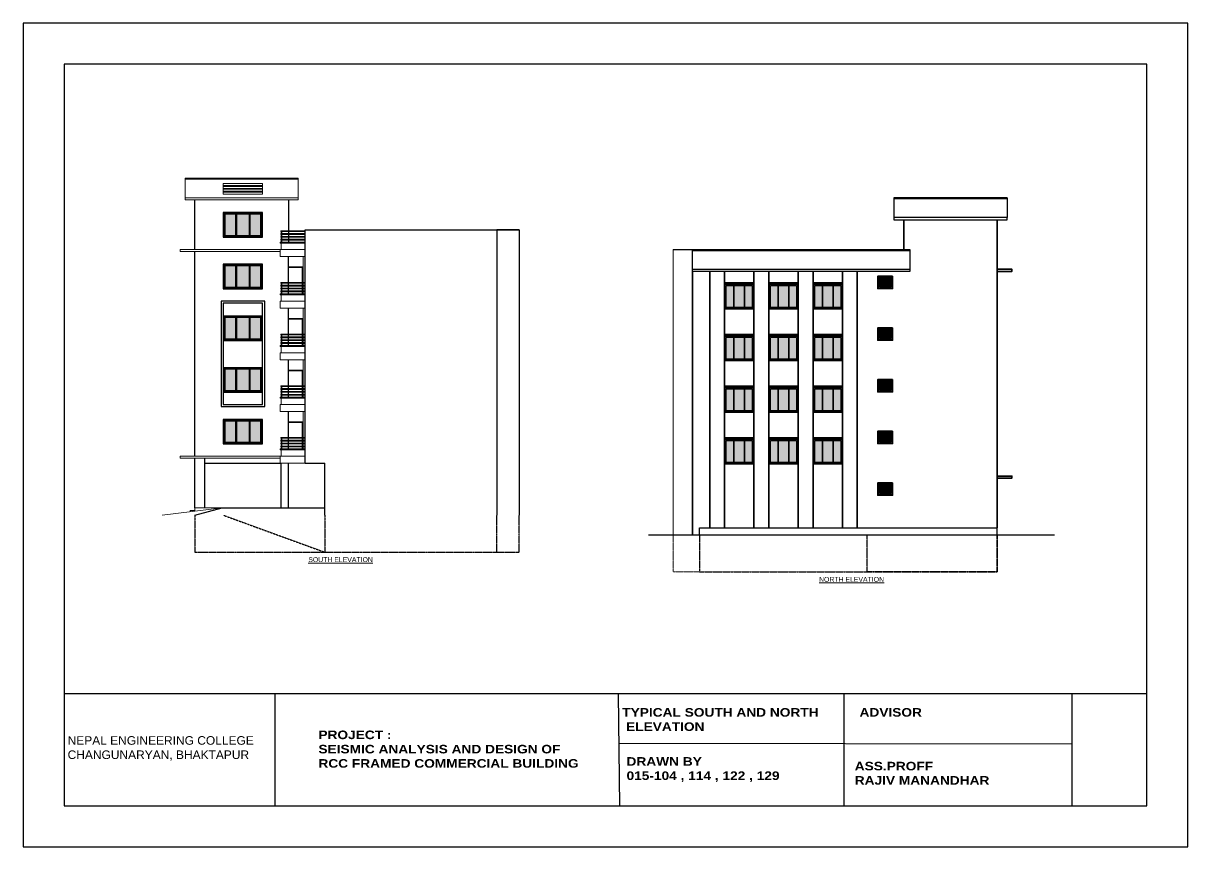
# Model space of a CAD drawing. Header units: inches. Extents: x -301229 to 1083107, y -854236 to 21026.
# Drawn here: x -224429 to -139253, y -262689 to -202457 of the extents above; entities that cross this region are included whole.
import ezdxf

# ---------------------------------------------------------------- set-up
doc = ezdxf.new("R2010")
doc.units = ezdxf.units.IN
doc.header["$MEASUREMENT"] = 0
doc.linetypes.add('DASHED', pattern=[0.75, 0.5, -0.25])
doc.layers.add('HATCH', color=7, linetype='Continuous')
doc.layers.add('win', color=4, linetype='Continuous')
for name, color, linetype, lineweight in [('step', 167, 'Continuous', 18), ('Text', 2, 'Continuous', 20), ('wall', 10, 'Continuous', 30), ('window(in)', 130, 'Continuous', 20), ('window(out)', 40, 'Continuous', 30)]:
    doc.layers.add(name, color=color, linetype=linetype, lineweight=lineweight)
doc.styles.add('7 INCH', font='times.ttf', dxfattribs={"height": 7})

msp = doc.modelspace()

# ---------------------------------------------------------------- hatches: boundary and pattern name
at = {"layer": 'wall'}
h = msp.add_hatch(color=256, dxfattribs=at)
h.set_gradient(color1=(76, 120, 250), one_color=1, tint=1, name='CURVED')
h.paths.add_polyline_path([(-209681.01, -217988.54), (-208901.01, -217988.54), (-208901.01, -216428.54), (-209681.01, -216428.54)])
h.paths.add_polyline_path([(-207881.01, -216428.54), (-208841.01, -216428.54), (-208841.01, -217988.54), (-207881.01, -217988.54)])
h.paths.add_polyline_path([(-207041.01, -216428.54), (-207821.01, -216428.54), (-207821.01, -217988.54), (-207041.01, -217988.54)])
h = msp.add_hatch(color=256, dxfattribs=at)
h.set_gradient(color1=(76, 120, 250), one_color=1, tint=1, name='CURVED')
h.paths.add_polyline_path([(-208901.01, -220208.54), (-209681.01, -220208.54), (-209681.01, -221768.54), (-208901.01, -221768.54)])
h.paths.add_polyline_path([(-208841.01, -221768.54), (-207881.01, -221768.54), (-207881.01, -220208.54), (-208841.01, -220208.54)])
h.paths.add_polyline_path([(-207041.01, -220208.54), (-207821.01, -220208.54), (-207821.01, -221768.54), (-207041.01, -221768.54)])
h = msp.add_hatch(color=256, dxfattribs=at)
h.set_gradient(color1=(76, 120, 250), one_color=1, tint=1, name='CURVED')
h.paths.add_polyline_path([(-161440.17, -221083.12), (-161800.17, -221083.12), (-161800.17, -221743.12), (-161440.17, -221743.12)])
h.paths.add_polyline_path([(-160960.17, -221083.12), (-161380.17, -221083.12), (-161380.17, -221743.12), (-160960.17, -221743.12)])
h = msp.add_hatch(color=256, dxfattribs=at)
h.set_gradient(color1=(76, 120, 250), one_color=1, tint=1, name='CURVED')
h.paths.add_polyline_path([(-173020.16, -223213.12), (-172480.16, -223213.12), (-172480.16, -221653.12), (-173020.16, -221653.12)], flags=17)
h.paths.add_polyline_path([(-171700.16, -221653.12), (-172420.16, -221653.12), (-172420.16, -223213.12), (-171700.16, -223213.12)])
h.paths.add_polyline_path([(-171640.16, -223213.12), (-171100.16, -223213.12), (-171100.16, -221653.12), (-171640.16, -221653.12)], flags=17)
h = msp.add_hatch(color=256, dxfattribs=at)
h.set_gradient(color1=(76, 120, 250), one_color=1, tint=1, name='CURVED')
h.paths.add_polyline_path([(-169240.16, -221653.12), (-169780.16, -221653.12), (-169780.16, -223213.12), (-169240.16, -223213.12)])
h.paths.add_polyline_path([(-169180.16, -223213.12), (-168460.16, -223213.12), (-168460.16, -221653.12), (-169180.16, -221653.12)])
h.paths.add_polyline_path([(-168400.16, -223213.12), (-167860.16, -223213.12), (-167860.16, -221653.12), (-168400.16, -221653.12)])
h = msp.add_hatch(color=256, dxfattribs=at)
h.set_gradient(color1=(76, 120, 250), one_color=1, tint=1, name='CURVED')
h.paths.add_polyline_path([(-166540.16, -223213.12), (-166000.16, -223213.12), (-166000.16, -221653.12), (-166540.16, -221653.12)])
h.paths.add_polyline_path([(-165220.16, -221653.12), (-165940.16, -221653.12), (-165940.16, -223213.12), (-165220.16, -223213.12)])
h.paths.add_polyline_path([(-165160.16, -223213.12), (-164620.16, -223213.12), (-164620.16, -221653.12), (-165160.16, -221653.12)])
h = msp.add_hatch(color=256, dxfattribs=at)
h.set_gradient(color1=(76, 120, 250), one_color=1, tint=1, name='CURVED')
h.paths.add_polyline_path([(-208901.01, -223988.54), (-209681.01, -223988.54), (-209681.01, -225548.54), (-208901.01, -225548.54)])
h.paths.add_polyline_path([(-207881.01, -223988.54), (-208841.01, -223988.54), (-208841.01, -225548.54), (-207881.01, -225548.54)])
h.paths.add_polyline_path([(-207041.01, -223988.54), (-207821.01, -223988.54), (-207821.01, -225548.54), (-207041.01, -225548.54)])
h = msp.add_hatch(color=256, dxfattribs=at)
h.set_gradient(color1=(76, 120, 250), one_color=1, tint=1, name='CURVED')
h.paths.add_polyline_path([(-161800.17, -224863.12), (-161800.17, -225523.12), (-161440.17, -225523.12), (-161440.17, -224863.12)])
h.paths.add_polyline_path([(-160960.17, -224863.12), (-161380.17, -224863.12), (-161380.17, -225523.12), (-160960.17, -225523.12)])
h = msp.add_hatch(color=256, dxfattribs=at)
h.set_gradient(color1=(76, 120, 250), one_color=1, tint=1, name='CURVED')
h.paths.add_polyline_path([(-173020.16, -226993.12), (-172480.16, -226993.12), (-172480.16, -225433.12), (-173020.16, -225433.12)])
h.paths.add_polyline_path([(-171700.16, -225433.12), (-172420.16, -225433.12), (-172420.16, -226993.12), (-171700.16, -226993.12)])
h.paths.add_polyline_path([(-171100.16, -225433.12), (-171640.16, -225433.12), (-171640.16, -226993.12), (-171100.16, -226993.12)])
h = msp.add_hatch(color=256, dxfattribs=at)
h.set_gradient(color1=(76, 120, 250), one_color=1, tint=1, name='CURVED')
h.paths.add_polyline_path([(-169240.16, -225433.12), (-169780.16, -225433.12), (-169780.16, -226993.12), (-169240.16, -226993.12)])
h.paths.add_polyline_path([(-168460.16, -225433.12), (-169180.16, -225433.12), (-169180.16, -226993.12), (-168460.16, -226993.12)])
h.paths.add_polyline_path([(-167860.16, -225433.12), (-168400.16, -225433.12), (-168400.16, -226993.12), (-167860.16, -226993.12)])
h = msp.add_hatch(color=256, dxfattribs=at)
h.set_gradient(color1=(76, 120, 250), one_color=1, tint=1, name='CURVED')
h.paths.add_polyline_path([(-166000.16, -225433.12), (-166540.16, -225433.12), (-166540.16, -226993.12), (-166000.16, -226993.12)])
h.paths.add_polyline_path([(-165220.16, -225433.12), (-165940.16, -225433.12), (-165940.16, -226993.12), (-165220.16, -226993.12)])
h.paths.add_polyline_path([(-165160.16, -226993.12), (-164620.16, -226993.12), (-164620.16, -225433.12), (-165160.16, -225433.12)])
h = msp.add_hatch(color=256, dxfattribs=at)
h.set_gradient(color1=(76, 120, 250), one_color=1, tint=1, name='CURVED')
h.paths.add_polyline_path([(-208901.01, -227768.54), (-209681.01, -227768.54), (-209681.01, -229328.54), (-208901.01, -229328.54)])
h.paths.add_polyline_path([(-207881.01, -227768.54), (-208841.01, -227768.54), (-208841.01, -229328.54), (-207881.01, -229328.54)])
h.paths.add_polyline_path([(-207821.01, -229328.54), (-207041.01, -229328.54), (-207041.01, -227768.54), (-207821.01, -227768.54)])
h = msp.add_hatch(color=256, dxfattribs=at)
h.set_gradient(color1=(76, 120, 250), one_color=1, tint=1, name='CURVED')
h.paths.add_polyline_path([(-161440.17, -228643.12), (-161800.17, -228643.12), (-161800.17, -229303.12), (-161440.17, -229303.12)])
h.paths.add_polyline_path([(-160960.17, -228643.12), (-161380.17, -228643.12), (-161380.17, -229303.12), (-160960.17, -229303.12)])
h = msp.add_hatch(color=256, dxfattribs=at)
h.set_gradient(color1=(76, 120, 250), one_color=1, tint=1, name='CURVED')
h.paths.add_polyline_path([(-172480.16, -229213.12), (-173020.16, -229213.12), (-173020.16, -230773.12), (-172480.16, -230773.12)])
h.paths.add_polyline_path([(-171700.16, -229213.12), (-172420.16, -229213.12), (-172420.16, -230773.12), (-171700.16, -230773.12)])
h.paths.add_polyline_path([(-171640.16, -230773.12), (-171100.16, -230773.12), (-171100.16, -229213.12), (-171640.16, -229213.12)])
h = msp.add_hatch(color=256, dxfattribs=at)
h.set_gradient(color1=(76, 120, 250), one_color=1, tint=1, name='CURVED')
h.paths.add_polyline_path([(-169240.16, -229213.12), (-169780.16, -229213.12), (-169780.16, -230773.12), (-169240.16, -230773.12)])
h.paths.add_polyline_path([(-169180.16, -230773.12), (-168460.16, -230773.12), (-168460.16, -229213.12), (-169180.16, -229213.12)])
h.paths.add_polyline_path([(-168400.16, -230773.12), (-167860.16, -230773.12), (-167860.16, -229213.12), (-168400.16, -229213.12)])
h = msp.add_hatch(color=256, dxfattribs=at)
h.set_gradient(color1=(76, 120, 250), one_color=1, tint=1, name='CURVED')
h.paths.add_polyline_path([(-166000.16, -229213.12), (-166540.16, -229213.12), (-166540.16, -230773.12), (-166000.16, -230773.12)])
h.paths.add_polyline_path([(-165220.16, -229213.12), (-165940.16, -229213.12), (-165940.16, -230773.12), (-165220.16, -230773.12)])
h.paths.add_polyline_path([(-165160.16, -230773.12), (-164620.16, -230773.12), (-164620.16, -229213.12), (-165160.16, -229213.12)])
h = msp.add_hatch(color=256, dxfattribs=at)
h.set_gradient(color1=(76, 120, 250), one_color=1, tint=1, name='CURVED')
h.paths.add_polyline_path([(-208901.01, -231548.54), (-209681.01, -231548.54), (-209681.01, -233108.54), (-208901.01, -233108.54)])
h.paths.add_polyline_path([(-207881.01, -231548.54), (-208841.01, -231548.54), (-208841.01, -233108.54), (-207881.01, -233108.54)])
h.paths.add_polyline_path([(-207041.01, -231548.54), (-207821.01, -231548.54), (-207821.01, -233108.54), (-207041.01, -233108.54)])
h = msp.add_hatch(color=256, dxfattribs=at)
h.set_gradient(color1=(76, 120, 250), one_color=1, tint=1, name='CURVED')
h.paths.add_polyline_path([(-161800.17, -233083.12), (-161440.17, -233083.12), (-161440.17, -232423.12), (-161800.17, -232423.12)])
h.paths.add_polyline_path([(-161380.17, -233083.12), (-160960.17, -233083.12), (-160960.17, -232423.12), (-161380.17, -232423.12)])
h = msp.add_hatch(color=256, dxfattribs=at)
h.set_gradient(color1=(76, 120, 250), one_color=1, tint=1, name='CURVED')
h.paths.add_polyline_path([(-172480.16, -232993.12), (-173020.16, -232993.12), (-173020.16, -234553.12), (-172480.16, -234553.12)])
h.paths.add_polyline_path([(-171700.16, -232993.12), (-172420.16, -232993.12), (-172420.16, -234553.12), (-171700.16, -234553.12)])
h.paths.add_polyline_path([(-171640.16, -234553.12), (-171100.16, -234553.12), (-171100.16, -232993.12), (-171640.16, -232993.12)])
h = msp.add_hatch(color=256, dxfattribs=at)
h.set_gradient(color1=(76, 120, 250), one_color=1, tint=1, name='CURVED')
h.paths.add_polyline_path([(-169240.16, -232993.12), (-169780.16, -232993.12), (-169780.16, -234553.12), (-169240.16, -234553.12)])
h.paths.add_polyline_path([(-169180.16, -234553.12), (-168460.16, -234553.12), (-168460.16, -232993.12), (-169180.16, -232993.12)])
h.paths.add_polyline_path([(-167860.16, -232993.12), (-168400.16, -232993.12), (-168400.16, -234553.12), (-167860.16, -234553.12)])
h = msp.add_hatch(color=256, dxfattribs=at)
h.set_gradient(color1=(76, 120, 250), one_color=1, tint=1, name='CURVED')
h.paths.add_polyline_path([(-166000.16, -232993.12), (-166540.16, -232993.12), (-166540.16, -234553.12), (-166000.16, -234553.12)])
h.paths.add_polyline_path([(-165220.16, -232993.12), (-165940.16, -232993.12), (-165940.16, -234553.12), (-165220.16, -234553.12)])
h.paths.add_polyline_path([(-165160.16, -234553.12), (-164620.16, -234553.12), (-164620.16, -232993.12), (-165160.16, -232993.12)])
h = msp.add_hatch(color=256, dxfattribs=at)
h.set_gradient(color1=(76, 120, 250), one_color=1, tint=1, name='CURVED')
h.paths.add_polyline_path([(-161440.17, -236203.12), (-161800.17, -236203.12), (-161800.17, -236863.12), (-161440.17, -236863.12)])
h.paths.add_polyline_path([(-160960.17, -236203.12), (-161380.17, -236203.12), (-161380.17, -236863.12), (-160960.17, -236863.12)])

# ---------------------------------------------------------------- linework, layer by layer
for p, q in [((-221428.68, -251469.61), (-142252.68, -251469.61)), ((-206002.68, -259688.61), (-206002.68, -251469.61)), ((-180803.71, -259723.1), (-180891.1, -251504.57)), ((-164371.71, -259723.1), (-164371.71, -251504.1)), ((-147715.71, -259723.1), (-147715.71, -251504.1)), ((-180891.1, -255117.57), (-147715.71, -255171.48))]:
    msp.add_line(p, q)
for points in [[(-224428.68, -262688.61), (-139252.68, -262688.61), (-139252.68, -202456.61), (-224428.68, -202456.61)], [(-221428.68, -259688.61), (-142252.68, -259688.61), (-142252.68, -205456.61), (-221428.68, -205456.61)]]:
    msp.add_lwpolyline(points, close=True)
at = {"layer": 'HATCH', "lineweight": 13, "ltscale": 0.0625}
for p, q in [((-203951.01, -221408.54), (-203951.01, -219518.54)), ((-203951.01, -221618.54), (-203951.01, -221468.54)), ((-203951.01, -221828.54), (-203951.01, -221678.54)), ((-203951.01, -222038.54), (-203951.01, -221888.54)), ((-203951.01, -222248.54), (-203951.01, -222098.54)), ((-203951.01, -225188.54), (-203951.01, -223298.54)), ((-203951.01, -225398.54), (-203951.01, -225248.54)), ((-203951.01, -225608.54), (-203951.01, -225458.54)), ((-203951.01, -225818.54), (-203951.01, -225668.54)), ((-203951.01, -226028.54), (-203951.01, -225878.54)), ((-203951.01, -228968.54), (-203951.01, -227078.54)), ((-203951.01, -229178.54), (-203951.01, -229028.54)), ((-203951.01, -229388.54), (-203951.01, -229238.54)), ((-203951.01, -229598.54), (-203951.01, -229448.54)), ((-203951.01, -229808.54), (-203951.01, -229658.54)), ((-203951.01, -232748.54), (-203951.01, -230858.54)), ((-203951.01, -232958.54), (-203951.01, -232808.54)), ((-203951.01, -233168.54), (-203951.01, -233018.54)), ((-203951.01, -233378.54), (-203951.01, -233228.54)), ((-203951.01, -233588.54), (-203951.01, -233438.54))]:
    msp.add_line(p, q, dxfattribs=at)
at = {"layer": 'HATCH', "ltscale": 0.0625}
for p, q in [((-205031.01, -220268.54), (-203951.01, -220268.54)), ((-205031.01, -224048.54), (-203951.01, -224048.54)), ((-205031.01, -227828.54), (-203951.01, -227828.54)), ((-205031.01, -231608.54), (-203951.01, -231608.54))]:
    msp.add_line(p, q, dxfattribs=at)
for points in [[(-204011.01, -221408.54), (-204011.01, -220328.54), (-205031.01, -220328.54)], [(-204011.01, -221618.54), (-204011.01, -221468.54)], [(-204011.01, -221828.54), (-204011.01, -221678.54)], [(-204011.01, -222038.54), (-204011.01, -221888.54)], [(-204011.01, -222248.54), (-204011.01, -222098.54)], [(-204011.01, -225188.54), (-204011.01, -224108.54), (-205031.01, -224108.54)], [(-204011.01, -225398.54), (-204011.01, -225248.54)], [(-204011.01, -225608.54), (-204011.01, -225458.54)], [(-204011.01, -225818.54), (-204011.01, -225668.54)], [(-204011.01, -226028.54), (-204011.01, -225878.54)], [(-204011.01, -228968.54), (-204011.01, -227888.54), (-205031.01, -227888.54)], [(-204011.01, -229178.54), (-204011.01, -229028.54)], [(-204011.01, -229388.54), (-204011.01, -229238.54)], [(-204011.01, -229598.54), (-204011.01, -229448.54)], [(-204011.01, -229808.54), (-204011.01, -229658.54)], [(-204011.01, -232748.54), (-204011.01, -231668.54), (-205031.01, -231668.54)], [(-204011.01, -232958.54), (-204011.01, -232808.54)], [(-204011.01, -233168.54), (-204011.01, -233018.54)], [(-204011.01, -233378.54), (-204011.01, -233228.54)], [(-204011.01, -233588.54), (-204011.01, -233438.54)]]:
    msp.add_lwpolyline(points, dxfattribs=at)
at = {"layer": 'step', "ltscale": 0.0625}
for p, q in [((-212591.01, -213788.54), (-204311.01, -213788.54)), ((-212591.01, -213788.54), (-212591.01, -215228.54)), ((-204311.01, -213788.54), (-204311.01, -215228.54)), ((-212591.01, -213848.54), (-204311.01, -213848.54)), ((-209801.01, -214328.54), (-206921.01, -214328.54)), ((-209801.01, -214388.54), (-206921.01, -214388.54)), ((-209801.01, -214538.54), (-206921.01, -214538.54)), ((-209801.01, -214598.54), (-206921.01, -214598.54)), ((-212591.01, -215378.54), (-212591.01, -215228.54)), ((-212591.01, -215228.54), (-204311.01, -215228.54)), ((-204311.01, -215378.54), (-212591.01, -215378.54)), ((-209801.01, -214748.54), (-206921.01, -214748.54)), ((-209801.01, -214808.54), (-206921.01, -214808.54)), ((-204311.01, -215228.54), (-204311.01, -215378.54)), ((-212951.01, -219158.54), (-212951.01, -219008.54)), ((-212951.01, -219008.54), (-205631.01, -219008.54)), ((-205631.01, -219158.54), (-212951.01, -219158.54)), ((-212951.01, -234278.54), (-212951.01, -234128.54)), ((-212951.01, -234128.54), (-205631.01, -234128.54)), ((-205631.01, -234278.54), (-212951.01, -234278.54)), ((-211871.01, -238088.54), (-212231.01, -238088.54)), ((-212231.01, -238088.54), (-212231.01, -238197.03)), ((-209891.01, -237908.54), (-211871.01, -237908.54)), ((-211871.01, -237908.54), (-211871.01, -238088.54))]:
    msp.add_line(p, q, dxfattribs=at)
msp.add_lwpolyline([(-206921.01, -214178.54), (-206921.01, -214958.54), (-209801.01, -214958.54), (-209801.01, -214178.54), (-206921.01, -214178.54)], dxfattribs=at)
at = {"layer": 'wall'}
for p, q in [((-152470.17, -215233.12), (-160750.16, -215233.12)), ((-160750.16, -215233.12), (-160750.16, -216673.12)), ((-152470.17, -215293.12), (-160750.16, -215293.12)), ((-152470.17, -215233.12), (-152470.17, -216673.12)), ((-152470.17, -216673.12), (-160750.16, -216673.12)), ((-160750.16, -216673.12), (-160750.16, -216823.12)), ((-160750.16, -216823.12), (-152470.17, -216823.12)), ((-152470.17, -216823.12), (-152470.17, -216673.12)), ((-203801.01, -217568.54), (-189801.41, -217568.54)), ((-203801.01, -234638.54), (-203801.01, -217568.54)), ((-189801.41, -217568.54), (-189801.41, -238448.54)), ((-175480.17, -219013.12), (-159580.17, -219013.12)), ((-175480.17, -220453.12), (-175480.17, -219013.12)), ((-175480.17, -219073.12), (-159580.17, -219073.12)), ((-159580.17, -219013.12), (-159580.17, -220453.12)), ((-175480.17, -220453.12), (-159580.17, -220453.12)), ((-175480.17, -220603.12), (-175480.17, -220453.12)), ((-159580.17, -220603.12), (-175480.17, -220603.12)), ((-159580.17, -220453.12), (-159580.17, -220603.12)), ((-203801.01, -234638.54), (-202361.01, -234638.54)), ((-202361.01, -238448.54), (-202361.01, -234638.54)), ((-148990.17, -239893.12), (-178694.15, -239893.12)), ((-174970.85, -239353.12), (-153190.17, -239353.12)), ((-174970.85, -239893.12), (-174970.85, -239353.12)), ((-153190.17, -239893.12), (-153190.17, -239353.12))]:
    msp.add_line(p, q, dxfattribs=at)
at = {"layer": 'wall', "linetype": 'DASHED', "ltscale": 12}
msp.add_line((-209771.01, -238448.54), (-202361.01, -241148.54), dxfattribs=at)
for points in [[(-202361.01, -238448.54), (-202361.01, -241148.54), (-189801.41, -241148.54), (-189801.41, -238448.54)], [(-174970.85, -239893.12), (-174970.85, -242593.12), (-162700.17, -242593.12), (-162700.17, -239893.12)]]:
    msp.add_lwpolyline(points, dxfattribs=at)
at = {"layer": 'win'}
for p, q in [((-211871.01, -219008.54), (-211871.01, -215378.54)), ((-205031.01, -215378.54), (-205031.01, -217628.54)), ((-205031.01, -217688.54), (-205031.01, -217838.54)), ((-205031.01, -217898.54), (-205031.01, -218048.54)), ((-205031.01, -218108.54), (-205031.01, -218258.54)), ((-205031.01, -218318.54), (-205031.01, -218468.54)), ((-211871.01, -234128.54), (-211871.01, -219158.54)), ((-205031.01, -221408.54), (-205031.01, -219518.54)), ((-205031.01, -221618.54), (-205031.01, -221468.54)), ((-205031.01, -221828.54), (-205031.01, -221678.54)), ((-205031.01, -222038.54), (-205031.01, -221888.54)), ((-205031.01, -222248.54), (-205031.01, -222098.54)), ((-205031.01, -225188.54), (-205031.01, -223298.54)), ((-205031.01, -225398.54), (-205031.01, -225248.54)), ((-205031.01, -225608.54), (-205031.01, -225458.54)), ((-205031.01, -225818.54), (-205031.01, -225668.54)), ((-205031.01, -226028.54), (-205031.01, -225878.54)), ((-205031.01, -228968.54), (-205031.01, -227078.54)), ((-205031.01, -229178.54), (-205031.01, -229028.54)), ((-205031.01, -229388.54), (-205031.01, -229238.54)), ((-205031.01, -229598.54), (-205031.01, -229448.54)), ((-205031.01, -229808.54), (-205031.01, -229658.54)), ((-205031.01, -232748.54), (-205031.01, -230858.54)), ((-205031.01, -232958.54), (-205031.01, -232808.54)), ((-205031.01, -233168.54), (-205031.01, -233018.54)), ((-205031.01, -233378.54), (-205031.01, -233228.54)), ((-205031.01, -233588.54), (-205031.01, -233438.54)), ((-211871.01, -237908.54), (-211871.01, -234278.54)), ((-211151.01, -237908.54), (-211151.01, -234278.54)), ((-211151.01, -234638.54), (-205631.01, -234638.54)), ((-205571.01, -237908.54), (-205571.01, -234638.54)), ((-205031.01, -237908.54), (-205031.01, -234638.54))]:
    msp.add_line(p, q, dxfattribs=at)
for points in [[(-206921.01, -216308.54), (-209801.01, -216308.54), (-209801.01, -218108.54), (-206921.01, -218108.54), (-206921.01, -216308.54)], [(-208901.01, -216368.54), (-209741.01, -216368.54), (-209741.01, -218048.54), (-208901.01, -218048.54)], [(-208901.01, -216428.54), (-209681.01, -216428.54), (-209681.01, -217988.54), (-208901.01, -217988.54)], [(-208901.01, -216368.54), (-208901.01, -218048.54), (-207821.01, -218048.54), (-207821.01, -216368.54), (-208901.01, -216368.54)], [(-207821.01, -218048.54), (-206981.01, -218048.54), (-206981.01, -216368.54), (-207821.01, -216368.54)], [(-207821.01, -217988.54), (-207041.01, -217988.54), (-207041.01, -216428.54), (-207821.01, -216428.54)], [(-206921.01, -220088.54), (-209801.01, -220088.54), (-209801.01, -221888.54), (-206921.01, -221888.54), (-206921.01, -220088.54)], [(-208901.01, -220148.54), (-209741.01, -220148.54), (-209741.01, -221828.54), (-208901.01, -221828.54)], [(-208901.01, -220208.54), (-209681.01, -220208.54), (-209681.01, -221768.54), (-208901.01, -221768.54)], [(-208901.01, -220148.54), (-208901.01, -221828.54), (-207821.01, -221828.54), (-207821.01, -220148.54), (-208901.01, -220148.54)], [(-207821.01, -221828.54), (-206981.01, -221828.54), (-206981.01, -220148.54), (-207821.01, -220148.54)], [(-207821.01, -221768.54), (-207041.01, -221768.54), (-207041.01, -220208.54), (-207821.01, -220208.54)], [(-206921.01, -222938.54), (-209801.01, -222938.54), (-209801.01, -230348.54), (-206921.01, -230348.54), (-206921.01, -222938.54)], [(-206921.01, -223868.54), (-209801.01, -223868.54), (-209801.01, -225668.54), (-206921.01, -225668.54), (-206921.01, -223868.54)], [(-208901.01, -223928.54), (-209741.01, -223928.54), (-209741.01, -225608.54), (-208901.01, -225608.54)], [(-208901.01, -223988.54), (-209681.01, -223988.54), (-209681.01, -225548.54), (-208901.01, -225548.54)], [(-208901.01, -223928.54), (-208901.01, -225608.54), (-207821.01, -225608.54), (-207821.01, -223928.54), (-208901.01, -223928.54)], [(-207821.01, -225608.54), (-206981.01, -225608.54), (-206981.01, -223928.54), (-207821.01, -223928.54)], [(-207821.01, -225548.54), (-207041.01, -225548.54), (-207041.01, -223988.54), (-207821.01, -223988.54)], [(-206921.01, -227648.54), (-209801.01, -227648.54), (-209801.01, -229448.54), (-206921.01, -229448.54), (-206921.01, -227648.54)], [(-208901.01, -227708.54), (-209741.01, -227708.54), (-209741.01, -229388.54), (-208901.01, -229388.54)], [(-208901.01, -227768.54), (-209681.01, -227768.54), (-209681.01, -229328.54), (-208901.01, -229328.54)], [(-208901.01, -227708.54), (-208901.01, -229388.54), (-207821.01, -229388.54), (-207821.01, -227708.54), (-208901.01, -227708.54)], [(-207821.01, -229388.54), (-206981.01, -229388.54), (-206981.01, -227708.54), (-207821.01, -227708.54)], [(-207821.01, -229328.54), (-207041.01, -229328.54), (-207041.01, -227768.54), (-207821.01, -227768.54)], [(-206921.01, -231428.54), (-209801.01, -231428.54), (-209801.01, -233228.54), (-206921.01, -233228.54), (-206921.01, -231428.54)], [(-208901.01, -231488.54), (-209741.01, -231488.54), (-209741.01, -233168.54), (-208901.01, -233168.54)], [(-208901.01, -231548.54), (-209681.01, -231548.54), (-209681.01, -233108.54), (-208901.01, -233108.54)], [(-208901.01, -231488.54), (-208901.01, -233168.54), (-207821.01, -233168.54), (-207821.01, -231488.54), (-208901.01, -231488.54)], [(-207821.01, -233168.54), (-206981.01, -233168.54), (-206981.01, -231488.54), (-207821.01, -231488.54)], [(-207821.01, -233108.54), (-207041.01, -233108.54), (-207041.01, -231548.54), (-207821.01, -231548.54)]]:
    msp.add_lwpolyline(points, dxfattribs=at)
for points in [[(-208841.01, -216428.54), (-208841.01, -217988.54), (-207881.01, -217988.54), (-207881.01, -216428.54)], [(-208841.01, -220208.54), (-208841.01, -221768.54), (-207881.01, -221768.54), (-207881.01, -220208.54)], [(-206771.01, -222788.54), (-209951.01, -222788.54), (-209951.01, -230498.54), (-206771.01, -230498.54)], [(-208841.01, -223988.54), (-208841.01, -225548.54), (-207881.01, -225548.54), (-207881.01, -223988.54)], [(-208841.01, -227768.54), (-208841.01, -229328.54), (-207881.01, -229328.54), (-207881.01, -227768.54)], [(-208841.01, -231548.54), (-208841.01, -233108.54), (-207881.01, -233108.54), (-207881.01, -231548.54)]]:
    msp.add_lwpolyline(points, close=True, dxfattribs=at)
at = {"layer": 'window(in)', "lineweight": 25}
for p, q in [((-188167.03, -217568.54), (-188167.03, -238448.54)), ((-176894.15, -219013.12), (-175480.17, -219013.12)), ((-211871.01, -238448.54), (-209891.01, -237908.54)), ((-209891.01, -237908.54), (-202361.01, -237908.54))]:
    msp.add_line(p, q, dxfattribs=at)
at = {"layer": 'window(in)'}
for p, q in [((-205631.01, -218468.54), (-203801.01, -218468.54)), ((-205631.01, -218468.54), (-205631.01, -218528.54)), ((-205631.01, -218528.54), (-203801.01, -218528.54)), ((-205571.01, -218528.54), (-205571.01, -219008.54)), ((-205631.01, -219518.54), (-205631.01, -219008.54)), ((-205631.01, -219008.54), (-203801.01, -219008.54)), ((-205631.01, -219518.54), (-203801.01, -219518.54)), ((-176894.15, -239893.12), (-176894.15, -219013.12)), ((-205631.01, -222248.54), (-203801.01, -222248.54)), ((-205631.01, -222248.54), (-205631.01, -222308.54)), ((-205631.01, -222308.54), (-203801.01, -222308.54)), ((-205571.01, -222308.54), (-205571.01, -222788.54)), ((-205631.01, -223298.54), (-205631.01, -222788.54)), ((-205631.01, -222788.54), (-203801.01, -222788.54)), ((-205631.01, -223298.54), (-203801.01, -223298.54)), ((-205631.01, -226028.54), (-203801.01, -226028.54)), ((-205631.01, -226028.54), (-205631.01, -226088.54)), ((-205631.01, -226088.54), (-203801.01, -226088.54)), ((-205571.01, -226088.54), (-205571.01, -226568.54)), ((-205631.01, -227078.54), (-205631.01, -226568.54)), ((-205631.01, -226568.54), (-203801.01, -226568.54)), ((-205631.01, -227078.54), (-203801.01, -227078.54)), ((-205631.01, -229808.54), (-203801.01, -229808.54)), ((-205631.01, -229808.54), (-205631.01, -229868.54)), ((-205631.01, -229868.54), (-203801.01, -229868.54)), ((-205571.01, -229868.54), (-205571.01, -230348.54)), ((-205631.01, -230858.54), (-205631.01, -230348.54)), ((-205631.01, -230348.54), (-203801.01, -230348.54)), ((-205631.01, -230858.54), (-203801.01, -230858.54)), ((-205631.01, -233588.54), (-203801.01, -233588.54)), ((-205631.01, -233588.54), (-205631.01, -233648.54)), ((-205631.01, -233648.54), (-203801.01, -233648.54)), ((-205631.01, -234638.54), (-205631.01, -234128.54)), ((-205631.01, -234128.54), (-203801.01, -234128.54)), ((-205571.01, -233648.54), (-205571.01, -234128.54)), ((-205631.01, -234638.54), (-203801.01, -234638.54)), ((-214271.01, -238448.54), (-209891.01, -237908.54))]:
    msp.add_line(p, q, dxfattribs=at)
for points in [[(-203801.01, -217688.54), (-205571.01, -217688.54, -1), (-205571.01, -217628.54), (-203801.01, -217628.54)], [(-203801.01, -217898.54), (-205571.01, -217898.54, -1), (-205571.01, -217838.54), (-203801.01, -217838.54)], [(-203801.01, -218108.54), (-205571.01, -218108.54, -1), (-205571.01, -218048.54), (-203801.01, -218048.54)], [(-203801.01, -218318.54), (-205571.01, -218318.54, -1), (-205571.01, -218258.54), (-203801.01, -218258.54)], [(-203801.01, -221468.54), (-205571.01, -221468.54, -1), (-205571.01, -221408.54), (-203801.01, -221408.54)], [(-203801.01, -221678.54), (-205571.01, -221678.54, -1), (-205571.01, -221618.54), (-203801.01, -221618.54)], [(-203801.01, -221888.54), (-205571.01, -221888.54, -1), (-205571.01, -221828.54), (-203801.01, -221828.54)], [(-203801.01, -222098.54), (-205571.01, -222098.54, -1), (-205571.01, -222038.54), (-203801.01, -222038.54)], [(-203801.01, -225248.54), (-205571.01, -225248.54, -1), (-205571.01, -225188.54), (-203801.01, -225188.54)], [(-203801.01, -225458.54), (-205571.01, -225458.54, -1), (-205571.01, -225398.54), (-203801.01, -225398.54)], [(-203801.01, -225668.54), (-205571.01, -225668.54, -1), (-205571.01, -225608.54), (-203801.01, -225608.54)], [(-203801.01, -225878.54), (-205571.01, -225878.54, -1), (-205571.01, -225818.54), (-203801.01, -225818.54)], [(-203801.01, -229028.54), (-205571.01, -229028.54, -1), (-205571.01, -228968.54), (-203801.01, -228968.54)], [(-203801.01, -229238.54), (-205571.01, -229238.54, -1), (-205571.01, -229178.54), (-203801.01, -229178.54)], [(-203801.01, -229448.54), (-205571.01, -229448.54, -1), (-205571.01, -229388.54), (-203801.01, -229388.54)], [(-203801.01, -229658.54), (-205571.01, -229658.54, -1), (-205571.01, -229598.54), (-203801.01, -229598.54)], [(-203801.01, -232808.54), (-205571.01, -232808.54, -1), (-205571.01, -232748.54), (-203801.01, -232748.54)], [(-203801.01, -233018.54), (-205571.01, -233018.54, -1), (-205571.01, -232958.54), (-203801.01, -232958.54)], [(-203801.01, -233228.54), (-205571.01, -233228.54, -1), (-205571.01, -233168.54), (-203801.01, -233168.54)], [(-203801.01, -233438.54), (-205571.01, -233438.54, -1), (-205571.01, -233378.54), (-203801.01, -233378.54)]]:
    msp.add_lwpolyline(points, format="xyb", dxfattribs=at)
for points in [[(-205571.01, -217838.54), (-205571.01, -217688.54), (-205511.01, -217688.54), (-205511.01, -217838.54)], [(-205571.01, -218048.54), (-205571.01, -217898.54)], [(-205511.01, -217898.54), (-205511.01, -218048.54)], [(-205571.01, -218258.54), (-205571.01, -218108.54)], [(-205571.01, -218468.54), (-205571.01, -218318.54)], [(-205511.01, -218108.54), (-205511.01, -218258.54)], [(-205511.01, -218318.54), (-205511.01, -218468.54)], [(-161440.17, -221023.12), (-161860.17, -221023.12), (-161860.17, -221803.12), (-161440.17, -221803.12)], [(-161440.17, -221083.12), (-161800.17, -221083.12), (-161800.17, -221743.12), (-161440.17, -221743.12)], [(-161440.17, -221803.12), (-160900.17, -221803.12), (-160900.17, -221023.12), (-161440.17, -221023.12), (-161440.17, -221803.12)], [(-205571.01, -221618.54), (-205571.01, -221468.54), (-205511.01, -221468.54), (-205511.01, -221618.54)], [(-205571.01, -221828.54), (-205571.01, -221678.54)], [(-205571.01, -222038.54), (-205571.01, -221888.54)], [(-205571.01, -222248.54), (-205571.01, -222098.54)], [(-205511.01, -221678.54), (-205511.01, -221828.54)], [(-205511.01, -221888.54), (-205511.01, -222038.54)], [(-205511.01, -222098.54), (-205511.01, -222248.54)], [(-172480.16, -221593.12), (-173080.16, -221593.12), (-173080.16, -223273.12), (-172480.16, -223273.12)], [(-172480.16, -221653.12), (-173020.16, -221653.12), (-173020.16, -223213.12), (-172480.16, -223213.12)], [(-172480.16, -221593.12), (-172480.16, -223273.12), (-171640.16, -223273.12), (-171640.16, -221593.12), (-172480.16, -221593.12)], [(-171640.16, -223273.12), (-171040.16, -223273.12), (-171040.16, -221593.12), (-171640.16, -221593.12)], [(-171640.16, -223213.12), (-171100.16, -223213.12), (-171100.16, -221653.12), (-171640.16, -221653.12)], [(-169240.16, -221593.12), (-169840.16, -221593.12), (-169840.16, -223273.12), (-169240.16, -223273.12)], [(-169240.16, -221653.12), (-169780.16, -221653.12), (-169780.16, -223213.12), (-169240.16, -223213.12)], [(-169240.16, -221593.12), (-169240.16, -223273.12), (-168400.16, -223273.12), (-168400.16, -221593.12), (-169240.16, -221593.12)], [(-168400.16, -223273.12), (-167800.16, -223273.12), (-167800.16, -221593.12), (-168400.16, -221593.12)], [(-168400.16, -223213.12), (-167860.16, -223213.12), (-167860.16, -221653.12), (-168400.16, -221653.12)], [(-166000.16, -221593.12), (-166600.16, -221593.12), (-166600.16, -223273.12), (-166000.16, -223273.12)], [(-166000.16, -221653.12), (-166540.16, -221653.12), (-166540.16, -223213.12), (-166000.16, -223213.12)], [(-166000.16, -221593.12), (-166000.16, -223273.12), (-165160.16, -223273.12), (-165160.16, -221593.12), (-166000.16, -221593.12)], [(-165160.16, -223273.12), (-164560.16, -223273.12), (-164560.16, -221593.12), (-165160.16, -221593.12)], [(-165160.16, -223213.12), (-164620.16, -223213.12), (-164620.16, -221653.12), (-165160.16, -221653.12)], [(-161440.17, -224803.12), (-161860.17, -224803.12), (-161860.17, -225583.12), (-161440.17, -225583.12)], [(-161440.17, -224863.12), (-161800.17, -224863.12), (-161800.17, -225523.12), (-161440.17, -225523.12)], [(-161440.17, -225583.12), (-160900.17, -225583.12), (-160900.17, -224803.12), (-161440.17, -224803.12), (-161440.17, -225583.12)], [(-205571.01, -225398.54), (-205571.01, -225248.54), (-205511.01, -225248.54), (-205511.01, -225398.54)], [(-205571.01, -225608.54), (-205571.01, -225458.54)], [(-205571.01, -225818.54), (-205571.01, -225668.54)], [(-205511.01, -225458.54), (-205511.01, -225608.54)], [(-205511.01, -225668.54), (-205511.01, -225818.54)], [(-172480.16, -225373.12), (-173080.16, -225373.12), (-173080.16, -227053.12), (-172480.16, -227053.12)], [(-172480.16, -225433.12), (-173020.16, -225433.12), (-173020.16, -226993.12), (-172480.16, -226993.12)], [(-172480.16, -225373.12), (-172480.16, -227053.12), (-171640.16, -227053.12), (-171640.16, -225373.12), (-172480.16, -225373.12)], [(-171640.16, -227053.12), (-171040.16, -227053.12), (-171040.16, -225373.12), (-171640.16, -225373.12)], [(-171640.16, -226993.12), (-171100.16, -226993.12), (-171100.16, -225433.12), (-171640.16, -225433.12)], [(-169240.16, -225373.12), (-169840.16, -225373.12), (-169840.16, -227053.12), (-169240.16, -227053.12)], [(-169240.16, -225433.12), (-169780.16, -225433.12), (-169780.16, -226993.12), (-169240.16, -226993.12)], [(-169240.16, -225373.12), (-169240.16, -227053.12), (-168400.16, -227053.12), (-168400.16, -225373.12), (-169240.16, -225373.12)], [(-168400.16, -227053.12), (-167800.16, -227053.12), (-167800.16, -225373.12), (-168400.16, -225373.12)], [(-168400.16, -226993.12), (-167860.16, -226993.12), (-167860.16, -225433.12), (-168400.16, -225433.12)], [(-166000.16, -225373.12), (-166600.16, -225373.12), (-166600.16, -227053.12), (-166000.16, -227053.12)], [(-166000.16, -225433.12), (-166540.16, -225433.12), (-166540.16, -226993.12), (-166000.16, -226993.12)], [(-166000.16, -225373.12), (-166000.16, -227053.12), (-165160.16, -227053.12), (-165160.16, -225373.12), (-166000.16, -225373.12)], [(-165160.16, -227053.12), (-164560.16, -227053.12), (-164560.16, -225373.12), (-165160.16, -225373.12)], [(-165160.16, -226993.12), (-164620.16, -226993.12), (-164620.16, -225433.12), (-165160.16, -225433.12)], [(-205571.01, -226028.54), (-205571.01, -225878.54)], [(-205511.01, -225878.54), (-205511.01, -226028.54)], [(-205571.01, -229178.54), (-205571.01, -229028.54), (-205511.01, -229028.54), (-205511.01, -229178.54)], [(-161440.17, -228583.12), (-161860.17, -228583.12), (-161860.17, -229363.12), (-161440.17, -229363.12)], [(-161440.17, -228643.12), (-161800.17, -228643.12), (-161800.17, -229303.12), (-161440.17, -229303.12)], [(-161440.17, -229363.12), (-160900.17, -229363.12), (-160900.17, -228583.12), (-161440.17, -228583.12), (-161440.17, -229363.12)], [(-205571.01, -229388.54), (-205571.01, -229238.54)], [(-205571.01, -229598.54), (-205571.01, -229448.54)], [(-205571.01, -229808.54), (-205571.01, -229658.54)], [(-205511.01, -229238.54), (-205511.01, -229388.54)], [(-205511.01, -229448.54), (-205511.01, -229598.54)], [(-205511.01, -229658.54), (-205511.01, -229808.54)], [(-172480.16, -229153.12), (-173080.16, -229153.12), (-173080.16, -230833.12), (-172480.16, -230833.12)], [(-172480.16, -229213.12), (-173020.16, -229213.12), (-173020.16, -230773.12), (-172480.16, -230773.12)], [(-172480.16, -229153.12), (-172480.16, -230833.12), (-171640.16, -230833.12), (-171640.16, -229153.12), (-172480.16, -229153.12)], [(-171640.16, -230833.12), (-171040.16, -230833.12), (-171040.16, -229153.12), (-171640.16, -229153.12)], [(-171640.16, -230773.12), (-171100.16, -230773.12), (-171100.16, -229213.12), (-171640.16, -229213.12)], [(-169240.16, -229153.12), (-169840.16, -229153.12), (-169840.16, -230833.12), (-169240.16, -230833.12)], [(-169240.16, -229213.12), (-169780.16, -229213.12), (-169780.16, -230773.12), (-169240.16, -230773.12)], [(-169240.16, -229153.12), (-169240.16, -230833.12), (-168400.16, -230833.12), (-168400.16, -229153.12), (-169240.16, -229153.12)], [(-168400.16, -230833.12), (-167800.16, -230833.12), (-167800.16, -229153.12), (-168400.16, -229153.12)], [(-168400.16, -230773.12), (-167860.16, -230773.12), (-167860.16, -229213.12), (-168400.16, -229213.12)], [(-166000.16, -229153.12), (-166600.16, -229153.12), (-166600.16, -230833.12), (-166000.16, -230833.12)], [(-166000.16, -229213.12), (-166540.16, -229213.12), (-166540.16, -230773.12), (-166000.16, -230773.12)], [(-166000.16, -229153.12), (-166000.16, -230833.12), (-165160.16, -230833.12), (-165160.16, -229153.12), (-166000.16, -229153.12)], [(-165160.16, -230833.12), (-164560.16, -230833.12), (-164560.16, -229153.12), (-165160.16, -229153.12)], [(-165160.16, -230773.12), (-164620.16, -230773.12), (-164620.16, -229213.12), (-165160.16, -229213.12)], [(-161440.17, -232363.12), (-161860.17, -232363.12), (-161860.17, -233143.12), (-161440.17, -233143.12)], [(-161440.17, -232423.12), (-161800.17, -232423.12), (-161800.17, -233083.12), (-161440.17, -233083.12)], [(-161440.17, -233143.12), (-160900.17, -233143.12), (-160900.17, -232363.12), (-161440.17, -232363.12), (-161440.17, -233143.12)], [(-205571.01, -232958.54), (-205571.01, -232808.54), (-205511.01, -232808.54), (-205511.01, -232958.54)], [(-205571.01, -233168.54), (-205571.01, -233018.54)], [(-205571.01, -233378.54), (-205571.01, -233228.54)], [(-205511.01, -233018.54), (-205511.01, -233168.54)], [(-205511.01, -233228.54), (-205511.01, -233378.54)], [(-172480.16, -232933.12), (-173080.16, -232933.12), (-173080.16, -234613.12), (-172480.16, -234613.12)], [(-172480.16, -232993.12), (-173020.16, -232993.12), (-173020.16, -234553.12), (-172480.16, -234553.12)], [(-172480.16, -232933.12), (-172480.16, -234613.12), (-171640.16, -234613.12), (-171640.16, -232933.12), (-172480.16, -232933.12)], [(-171640.16, -234613.12), (-171040.16, -234613.12), (-171040.16, -232933.12), (-171640.16, -232933.12)], [(-171640.16, -234553.12), (-171100.16, -234553.12), (-171100.16, -232993.12), (-171640.16, -232993.12)], [(-169240.16, -232933.12), (-169840.16, -232933.12), (-169840.16, -234613.12), (-169240.16, -234613.12)], [(-169240.16, -232993.12), (-169780.16, -232993.12), (-169780.16, -234553.12), (-169240.16, -234553.12)], [(-169240.16, -232933.12), (-169240.16, -234613.12), (-168400.16, -234613.12), (-168400.16, -232933.12), (-169240.16, -232933.12)], [(-168400.16, -234613.12), (-167800.16, -234613.12), (-167800.16, -232933.12), (-168400.16, -232933.12)], [(-168400.16, -234553.12), (-167860.16, -234553.12), (-167860.16, -232993.12), (-168400.16, -232993.12)], [(-166000.16, -232933.12), (-166600.16, -232933.12), (-166600.16, -234613.12), (-166000.16, -234613.12)], [(-166000.16, -232993.12), (-166540.16, -232993.12), (-166540.16, -234553.12), (-166000.16, -234553.12)], [(-166000.16, -232933.12), (-166000.16, -234613.12), (-165160.16, -234613.12), (-165160.16, -232933.12), (-166000.16, -232933.12)], [(-165160.16, -234613.12), (-164560.16, -234613.12), (-164560.16, -232933.12), (-165160.16, -232933.12)], [(-165160.16, -234553.12), (-164620.16, -234553.12), (-164620.16, -232993.12), (-165160.16, -232993.12)], [(-205571.01, -233588.54), (-205571.01, -233438.54)], [(-205511.01, -233438.54), (-205511.01, -233588.54)], [(-161440.17, -236143.12), (-161860.17, -236143.12), (-161860.17, -236923.12), (-161440.17, -236923.12)], [(-161440.17, -236203.12), (-161800.17, -236203.12), (-161800.17, -236863.12), (-161440.17, -236863.12)], [(-161440.17, -236923.12), (-160900.17, -236923.12), (-160900.17, -236143.12), (-161440.17, -236143.12), (-161440.17, -236923.12)]]:
    msp.add_lwpolyline(points, dxfattribs=at)
for points in [[(-161380.17, -221743.12), (-160960.17, -221743.12), (-160960.17, -221083.12), (-161380.17, -221083.12)], [(-172420.16, -221653.12), (-172420.16, -223213.12), (-171700.16, -223213.12), (-171700.16, -221653.12)], [(-169180.16, -221653.12), (-169180.16, -223213.12), (-168460.16, -223213.12), (-168460.16, -221653.12)], [(-165940.16, -221653.12), (-165940.16, -223213.12), (-165220.16, -223213.12), (-165220.16, -221653.12)], [(-161380.17, -225523.12), (-160960.17, -225523.12), (-160960.17, -224863.12), (-161380.17, -224863.12)], [(-172420.16, -225433.12), (-172420.16, -226993.12), (-171700.16, -226993.12), (-171700.16, -225433.12)], [(-169180.16, -225433.12), (-169180.16, -226993.12), (-168460.16, -226993.12), (-168460.16, -225433.12)], [(-165940.16, -225433.12), (-165940.16, -226993.12), (-165220.16, -226993.12), (-165220.16, -225433.12)], [(-161380.17, -229303.12), (-160960.17, -229303.12), (-160960.17, -228643.12), (-161380.17, -228643.12)], [(-172420.16, -229213.12), (-172420.16, -230773.12), (-171700.16, -230773.12), (-171700.16, -229213.12)], [(-169180.16, -229213.12), (-169180.16, -230773.12), (-168460.16, -230773.12), (-168460.16, -229213.12)], [(-165940.16, -229213.12), (-165940.16, -230773.12), (-165220.16, -230773.12), (-165220.16, -229213.12)], [(-161380.17, -233083.12), (-160960.17, -233083.12), (-160960.17, -232423.12), (-161380.17, -232423.12)], [(-172420.16, -232993.12), (-172420.16, -234553.12), (-171700.16, -234553.12), (-171700.16, -232993.12)], [(-169180.16, -232993.12), (-169180.16, -234553.12), (-168460.16, -234553.12), (-168460.16, -232993.12)], [(-165940.16, -232993.12), (-165940.16, -234553.12), (-165220.16, -234553.12), (-165220.16, -232993.12)], [(-161380.17, -236863.12), (-160960.17, -236863.12), (-160960.17, -236203.12), (-161380.17, -236203.12)]]:
    msp.add_lwpolyline(points, close=True, dxfattribs=at)
at = {"layer": 'window(in)', "linetype": 'DASHED', "lineweight": 25, "ltscale": 12}
for points in [[(-211871.01, -238448.54), (-211871.01, -241148.54), (-202361.01, -241148.54)], [(-189801.41, -241148.54), (-188167.03, -241148.54), (-188167.03, -238448.54)]]:
    msp.add_lwpolyline(points, dxfattribs=at)
at = {"layer": 'window(in)', "linetype": 'DASHED', "ltscale": 12}
msp.add_lwpolyline([(-176894.15, -239893.12), (-176894.15, -242593.12), (-174970.85, -242593.12)], dxfattribs=at)
at = {"layer": 'window(out)', "lineweight": 35}
for p, q in [((-160030.16, -219013.12), (-160030.16, -216823.12)), ((-153190.17, -239353.12), (-153190.17, -216823.12)), ((-189801.41, -217568.54), (-188167.03, -217568.54)), ((-175480.17, -239893.12), (-175480.17, -220603.12)), ((-174220.16, -239353.12), (-174220.16, -220603.12)), ((-173140.16, -239353.12), (-173140.16, -220603.12)), ((-170980.16, -239353.12), (-170980.16, -220603.12)), ((-169900.16, -239353.12), (-169900.16, -220603.12)), ((-167740.16, -239353.12), (-167740.16, -220603.12)), ((-166660.16, -239353.12), (-166660.16, -220603.12)), ((-164500.16, -239353.12), (-164500.16, -220603.12)), ((-163420.16, -239353.12), (-163420.16, -220603.12))]:
    msp.add_line(p, q, dxfattribs=at)
for points in [[(-153190.17, -220603.12), (-152110.17, -220603.12), (-152110.17, -220453.12), (-153190.17, -220453.12)], [(-173140.16, -221533.12), (-170980.16, -221533.12), (-170980.16, -221443.12), (-173140.16, -221443.12), (-173140.16, -221533.12)], [(-169900.16, -221533.12), (-167740.16, -221533.12), (-167740.16, -221443.12), (-169900.16, -221443.12), (-169900.16, -221533.12)], [(-166660.16, -221533.12), (-164500.16, -221533.12), (-164500.16, -221443.12), (-166660.16, -221443.12), (-166660.16, -221533.12)], [(-160840.17, -220963.12), (-161920.17, -220963.12), (-161920.17, -221863.12), (-160840.17, -221863.12), (-160840.17, -220963.12)], [(-170980.16, -221533.12), (-173140.16, -221533.12), (-173140.16, -223333.12), (-170980.16, -223333.12), (-170980.16, -221533.12)], [(-167740.16, -221533.12), (-169900.16, -221533.12), (-169900.16, -223333.12), (-167740.16, -223333.12), (-167740.16, -221533.12)], [(-164500.16, -221533.12), (-166660.16, -221533.12), (-166660.16, -223333.12), (-164500.16, -223333.12), (-164500.16, -221533.12)], [(-160840.17, -224743.12), (-161920.17, -224743.12), (-161920.17, -225643.12), (-160840.17, -225643.12), (-160840.17, -224743.12)], [(-173140.16, -225313.12), (-170980.16, -225313.12), (-170980.16, -225223.12), (-173140.16, -225223.12), (-173140.16, -225313.12)], [(-170980.16, -225313.12), (-173140.16, -225313.12), (-173140.16, -227113.12), (-170980.16, -227113.12), (-170980.16, -225313.12)], [(-169900.16, -225313.12), (-167740.16, -225313.12), (-167740.16, -225223.12), (-169900.16, -225223.12), (-169900.16, -225313.12)], [(-167740.16, -225313.12), (-169900.16, -225313.12), (-169900.16, -227113.12), (-167740.16, -227113.12), (-167740.16, -225313.12)], [(-166660.16, -225313.12), (-164500.16, -225313.12), (-164500.16, -225223.12), (-166660.16, -225223.12), (-166660.16, -225313.12)], [(-164500.16, -225313.12), (-166660.16, -225313.12), (-166660.16, -227113.12), (-164500.16, -227113.12), (-164500.16, -225313.12)], [(-173140.16, -229093.12), (-170980.16, -229093.12), (-170980.16, -229003.12), (-173140.16, -229003.12), (-173140.16, -229093.12)], [(-170980.16, -229093.12), (-173140.16, -229093.12), (-173140.16, -230893.12), (-170980.16, -230893.12), (-170980.16, -229093.12)], [(-169900.16, -229093.12), (-167740.16, -229093.12), (-167740.16, -229003.12), (-169900.16, -229003.12), (-169900.16, -229093.12)], [(-167740.16, -229093.12), (-169900.16, -229093.12), (-169900.16, -230893.12), (-167740.16, -230893.12), (-167740.16, -229093.12)], [(-166660.16, -229093.12), (-164500.16, -229093.12), (-164500.16, -229003.12), (-166660.16, -229003.12), (-166660.16, -229093.12)], [(-164500.16, -229093.12), (-166660.16, -229093.12), (-166660.16, -230893.12), (-164500.16, -230893.12), (-164500.16, -229093.12)], [(-160840.17, -228523.12), (-161920.17, -228523.12), (-161920.17, -229423.12), (-160840.17, -229423.12), (-160840.17, -228523.12)], [(-160840.17, -232303.12), (-161920.17, -232303.12), (-161920.17, -233203.12), (-160840.17, -233203.12), (-160840.17, -232303.12)], [(-173140.16, -232873.12), (-170980.16, -232873.12), (-170980.16, -232783.12), (-173140.16, -232783.12), (-173140.16, -232873.12)], [(-170980.16, -232873.12), (-173140.16, -232873.12), (-173140.16, -234673.12), (-170980.16, -234673.12), (-170980.16, -232873.12)], [(-169900.16, -232873.12), (-167740.16, -232873.12), (-167740.16, -232783.12), (-169900.16, -232783.12), (-169900.16, -232873.12)], [(-167740.16, -232873.12), (-169900.16, -232873.12), (-169900.16, -234673.12), (-167740.16, -234673.12), (-167740.16, -232873.12)], [(-166660.16, -232873.12), (-164500.16, -232873.12), (-164500.16, -232783.12), (-166660.16, -232783.12), (-166660.16, -232873.12)], [(-164500.16, -232873.12), (-166660.16, -232873.12), (-166660.16, -234673.12), (-164500.16, -234673.12), (-164500.16, -232873.12)], [(-153190.17, -235723.12), (-152110.17, -235723.12), (-152110.17, -235573.12), (-153190.17, -235573.12)], [(-160840.17, -236083.12), (-161920.17, -236083.12), (-161920.17, -236983.12), (-160840.17, -236983.12), (-160840.17, -236083.12)]]:
    msp.add_lwpolyline(points, dxfattribs=at)
at = {"layer": 'window(out)', "linetype": 'DASHED', "lineweight": 35, "ltscale": 12}
msp.add_lwpolyline([(-162700.17, -242593.12), (-153190.17, -242593.12), (-153190.17, -239893.12)], dxfattribs=at)

# ---------------------------------------------------------------- texts
at = {"char_height": 626.5465, "attachment_point": 1}
for s, width, heights, insert in [('{\\fArial Black|b0|i0|c0|p34; \\P TYPICAL SOUTH AND NORTH \\P  ELEVATION}', 16587.6939, [0], (-180891.1, -251504.57)), ('   \\P{\\fArial Black|b0|i0|c0|p34;    ADVISOR\\P}     ', 16656, [0], (-164371.71, -251504.1)), ('\\P\\P\\P{\\fArial|b0|i0|c0|p34; NEPAL ENGINEERING COLLEGE\\P CHANGUNARYAN, BHAKTAPUR}', 15426, [0], (-221428.68, -251469.61)), ('{\\fArial Black|b0|i0|c0|p34;       \\P       PROJECT : \\P       SEISMIC ANALYSIS AND DESIGN OF\\P       RCC FRAMED COMMERCIAL BUILDING    }', 25198.9764, [0], (-204787.82, -253148.26)), (' \\P{\\fArial Black|b0|i0|c0|p34; DRAWN BY \\P 015-104 , 114 , 122 , 129}', 16519.3878, [3996.05], (-180580.72, -255092.9)), ('  {\\fArial Black|b0|i0|c0|p34;  \\P  ASS.PROFF\\P  RAJIV MANANDHAR}', 16587.6939, [0], (-164166.46, -255433.63))]:
    msp.add_mtext_dynamic_manual_height_columns(s, width=width, gutter_width=3132.73, heights=heights, dxfattribs=dict(at, insert=insert))
at = {"layer": 'Text', "char_height": 360, "width": 7520.7402, "attachment_point": 2, "style": '7 INCH'}
for s, insert in [('{\\fArial|b0|i0|c0|p34;\\LSOUTH ELEVATION}', (-201219.02, -241508.54)), ('{\\fArial|b0|i0|c0|p34;\\LNORTH ELEVATION}', (-163842.16, -242953.12))]:
    msp.add_mtext(s, dxfattribs=dict(at, insert=insert))

doc.saveas('drawing.dxf')
